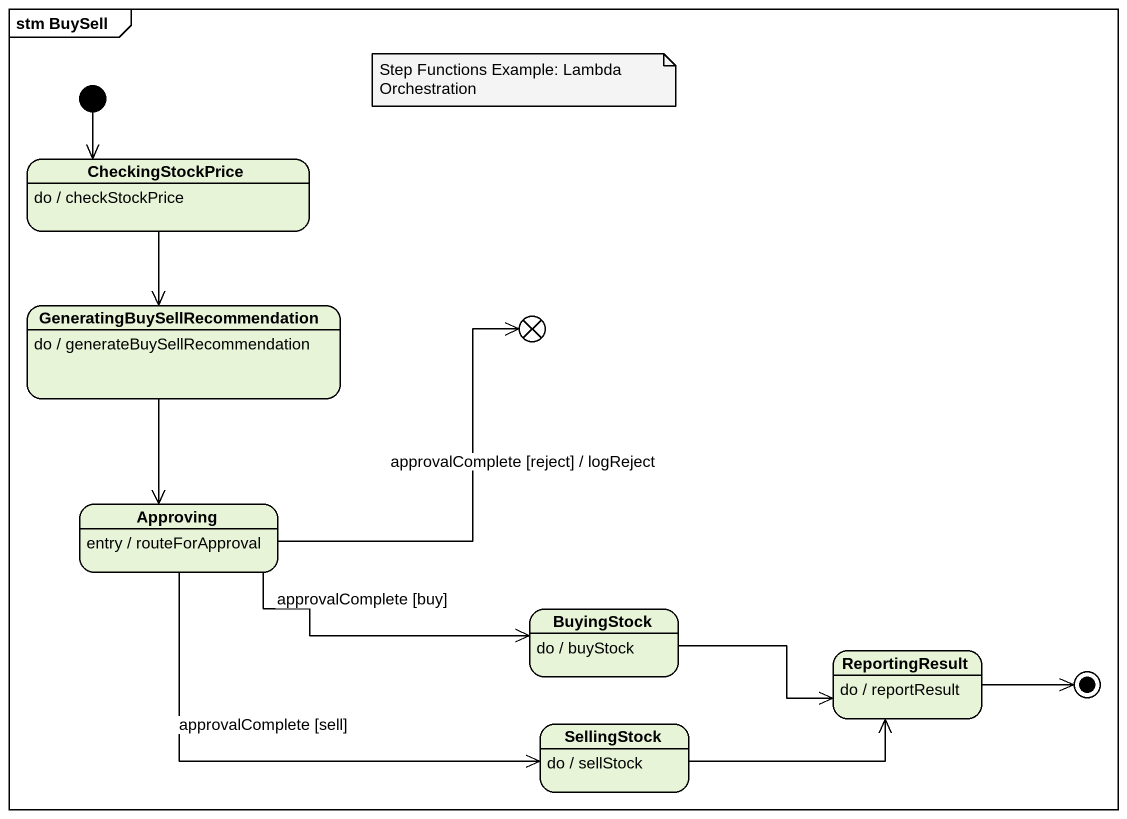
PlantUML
@startuml
mainframe stm BuySell
hide empty description
state CheckingStockPrice
CheckingStockPrice : do / checkStockPrice
state "GeneratingBuySellRecommendation" as GeneratingBuySellRecommendat
GeneratingBuySellRecommendat : do / generateBuySellRecommendation
state flowfinal1 <<end>>
state Approving
Approving : entry / routeForApproval
state BuyingStock
BuyingStock : do / buyStock
state ReportingResult
ReportingResult : do / reportResult
state SellingStock
SellingStock : do / sellStock
[*] --> CheckingStockPrice
CheckingStockPrice --> GeneratingBuySellRecommendat
GeneratingBuySellRecommendat --> Approving
Approving -right-> flowfinal1 : approvalComplete [reject] / logReject
Approving -right-> BuyingStock : approvalComplete [buy]
Approving -right-> SellingStock : approvalComplete [sell]
BuyingStock -right-> ReportingResult
SellingStock -right-> ReportingResult
ReportingResult -right-> [*]
note as N1
  Step Functions Example: Lambda Orchestration
end note
@enduml
